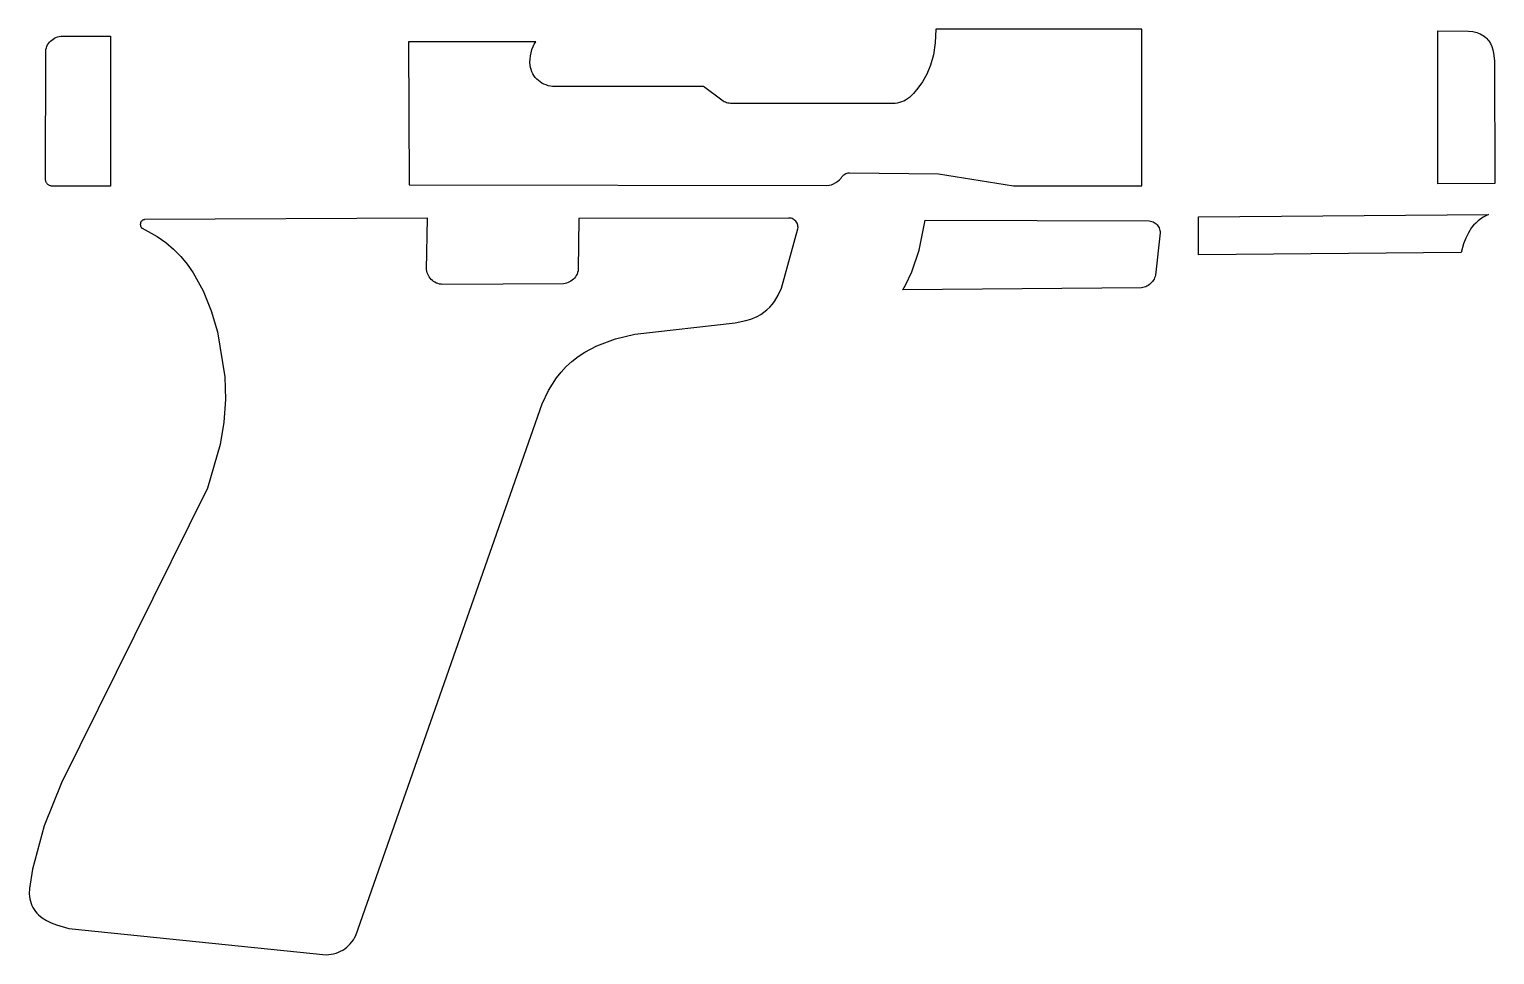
# Model space of a CAD drawing. Header units: metres. Extents: x 21 to 179, y -283 to -184.
import ezdxf

# ---------------------------------------------------------------- set-up
doc = ezdxf.new("R2010")
doc.units = ezdxf.units.M

msp = doc.modelspace()

# ---------------------------------------------------------------- linework, layer by layer
for points in [[(24.609044, -184.50052), (29.76753, -184.50052), (29.76753, -200.637394), (23.418292, -200.633838), (23.349458, -200.623424), (23.283164, -200.606406), (23.219664, -200.583038), (23.159212, -200.553828), (23.102062, -200.51903), (23.048722, -200.479152), (22.999446, -200.434448), (22.954742, -200.385172), (22.914864, -200.331832), (22.880066, -200.274682), (22.850856, -200.21423), (22.827488, -200.15073), (22.81047, -200.084436), (22.800056, -200.015602), (22.805898, -186.127644), (22.83333, -185.947558), (22.878034, -185.773822), (22.938994, -185.607198), (23.015448, -185.448702), (23.106126, -185.29935), (23.21052, -185.159904), (23.327614, -185.031126), (23.456392, -184.914032), (23.595838, -184.809638), (23.74519, -184.71896), (23.903686, -184.64276), (24.07031, -184.5818), (24.244046, -184.537096), (24.424132, -184.509664), (24.609552, -184.500266)], [(118.609872, -183.762396), (118.549166, -185.224674), (118.346728, -186.513978), (118.03126, -187.638944), (117.631464, -188.607954), (117.175788, -189.42939), (116.692934, -190.111634), (116.211604, -190.663068), (115.760246, -191.092074), (115.56873, -191.243966), (115.36553, -191.377062), (115.151916, -191.490854), (114.929412, -191.584834), (114.699542, -191.658748), (114.463576, -191.712088), (114.222784, -191.744346), (96.514412, -191.743584), (96.373188, -191.72809), (96.23425, -191.701166), (96.098106, -191.663066), (95.965518, -191.614044), (95.837248, -191.554354), (95.713804, -191.48425), (93.617288, -189.929516), (77.369162, -189.91834), (77.125068, -189.885066), (76.88707, -189.83071), (76.656692, -189.756288), (76.435204, -189.662562), (76.223876, -189.550548), (76.023978, -189.421008), (75.836526, -189.274958), (75.663044, -189.113414), (75.504802, -188.937138), (75.36307, -188.746892), (75.238864, -188.543946), (75.133708, -188.329062), (75.048872, -188.103002), (74.985626, -187.866782), (74.94524, -187.621418), (74.927968, -187.316872), (74.940668, -186.983116), (74.981562, -186.633612), (75.04938, -186.281822), (75.142344, -185.940954), (75.259184, -185.62447), (75.398122, -185.345578), (75.475338, -185.22442), (75.557634, -185.11774), (61.843158, -185.11774), (61.935106, -200.493122), (106.897424, -200.590658), (107.13339, -200.554844), (107.374182, -200.486264), (107.612688, -200.388474), (107.84205, -200.265538), (108.05541, -200.120758), (108.245656, -199.958198), (108.406184, -199.781414), (108.513118, -199.632062), (108.60278, -199.527922), (108.703872, -199.436736), (108.81487, -199.359012), (108.93425, -199.295766), (109.060742, -199.24776), (109.193076, -199.215502), (109.329728, -199.200008), (118.912894, -199.328278), (126.960122, -200.596246), (140.777468, -200.596246), (140.777468, -183.762904), (118.609618, -183.762904)], [(172.633132, -183.943498), (175.948848, -183.947562), (176.418494, -184.014618), (176.835054, -184.118758), (177.201576, -184.258966), (177.36693, -184.342024), (177.520854, -184.433718), (177.663856, -184.533794), (177.79619, -184.641998), (177.91811, -184.75833), (178.030124, -184.882536), (178.132486, -185.014362), (178.309778, -185.300874), (178.453034, -185.616342), (178.565048, -185.95975), (178.648868, -186.329574), (178.74361, -187.143898), (178.762152, -200.378568), (172.632624, -200.397872), (172.632624, -183.943498)], [(102.764336, -204.075284), (80.194912, -204.139038), (80.13065, -209.601562), (80.101186, -209.775552), (80.055212, -209.943446), (79.99349, -210.104228), (79.916782, -210.256882), (79.826104, -210.4009), (79.722472, -210.535012), (79.606902, -210.658456), (79.480156, -210.77047), (79.342996, -210.870038), (79.196438, -210.956398), (79.041498, -211.028534), (78.878938, -211.085684), (78.709774, -211.126832), (78.535022, -211.151216), (65.539874, -211.223606), (65.36055, -211.211922), (65.18656, -211.182458), (65.018666, -211.136484), (64.857884, -211.074762), (64.70523, -210.998054), (64.561212, -210.907376), (64.4271, -210.803744), (64.303656, -210.688174), (64.191642, -210.561428), (64.092074, -210.424268), (64.005714, -210.27771), (63.933578, -210.12277), (63.876428, -209.96021), (63.83528, -209.791046), (63.810896, -209.616294), (63.887858, -204.098652), (33.457896, -204.250798), (33.409382, -204.257402), (33.363408, -204.267816), (33.31972, -204.28204), (33.278572, -204.29982), (33.239964, -204.320648), (33.203896, -204.344524), (33.170368, -204.371194), (33.139634, -204.400404), (33.111694, -204.4319), (33.086548, -204.465428), (33.064196, -204.500734), (33.044638, -204.537818), (33.028128, -204.576172), (33.014666, -204.615796), (33.004252, -204.656182), (32.996886, -204.69733), (32.992568, -204.738986), (32.991552, -204.780642), (32.993838, -204.822298), (32.999426, -204.8637), (33.008316, -204.904594), (33.020508, -204.944726), (33.036256, -204.984096), (33.05556, -205.022196), (33.07842, -205.058772), (33.104836, -205.093824), (33.134808, -205.126844), (33.16859, -205.157832), (33.206182, -205.186534), (34.811462, -206.065882), (35.726878, -206.713582), (36.568126, -207.43164), (37.338254, -208.215738), (38.04031, -209.061558), (38.677088, -209.964528), (39.766494, -211.924392), (40.630348, -214.060278), (41.292526, -216.336626), (42.099484, -221.168468), (42.173906, -223.618044), (41.993566, -226.045014), (41.58996, -228.444552), (40.238172, -233.142282), (24.494236, -264.8712), (22.65172, -269.498572), (21.369528, -274.185634), (21.053044, -276.235922), (21.043392, -276.826218), (21.06549, -277.102316), (21.105368, -277.366222), (21.162772, -277.61819), (21.237448, -277.858474), (21.329142, -278.087582), (21.4376, -278.305768), (21.562568, -278.513032), (21.704046, -278.710136), (21.86178, -278.89708), (22.035262, -279.074372), (22.42947, -279.400762), (22.884892, -279.691846), (23.39975, -279.950164), (23.972266, -280.178256), (25.283414, -280.553414), (52.989226, -283.3751), (53.264308, -283.362908), (53.534564, -283.329634), (53.799232, -283.276294), (54.057042, -283.203142), (54.307232, -283.111194), (54.548786, -283.000958), (54.780942, -282.873196), (55.00243, -282.728416), (55.212488, -282.567634), (55.4101, -282.391104), (55.594504, -282.199842), (55.76443, -281.994356), (55.919116, -281.775408), (56.057546, -281.54376), (56.178704, -281.29992), (76.224638, -224.076514), (76.9239, -222.630238), (77.77861, -221.293182), (78.276196, -220.669358), (78.826868, -220.077284), (79.435452, -219.518484), (80.106774, -218.994482), (80.845406, -218.506802), (82.138012, -217.824812), (84.14131, -217.07983), (86.229698, -216.573608), (97.021904, -215.343232), (98.147632, -215.113108), (98.695256, -214.946992), (99.382326, -214.663528), (99.76612, -214.452454), (100.117148, -214.216488), (100.437696, -213.957154), (100.729542, -213.675976), (100.994972, -213.374478), (101.236018, -213.054438), (101.653086, -212.364574), (101.997256, -211.61883), (103.770176, -205.223872), (103.779828, -205.098396), (103.773986, -204.974952), (103.753158, -204.854556), (103.718106, -204.738478), (103.669846, -204.627734), (103.608886, -204.523848), (103.536242, -204.427836), (103.452676, -204.340714), (103.358696, -204.264006), (103.255572, -204.198474), (103.143812, -204.145642), (103.024178, -204.106526), (102.897432, -204.082396), (102.76459, -204.074522)], [(115.072922, -211.790788), (115.35918, -211.31022), (116.035328, -209.886296), (116.827554, -207.54594), (117.462046, -204.31633), (141.585188, -204.386688), (141.724634, -204.408532), (141.858746, -204.4446), (141.986508, -204.49413), (142.107158, -204.55636), (142.219934, -204.630274), (142.324074, -204.71511), (142.418816, -204.809852), (142.503398, -204.913738), (142.577058, -205.026006), (142.639034, -205.14564), (142.688564, -205.271878), (142.724886, -205.403958), (142.747238, -205.540864), (142.754858, -205.681834), (142.253716, -210.210146), (142.214092, -210.365086), (142.161006, -210.51393), (142.09522, -210.655916), (142.017496, -210.790282), (141.928342, -210.91652), (141.828774, -211.034122), (141.7193, -211.142072), (141.600682, -211.240116), (141.473682, -211.327238), (141.339062, -211.40293), (141.19733, -211.466684), (141.049502, -211.517738), (140.896086, -211.55533), (140.737844, -211.578952), (115.072922, -211.790788)], [(178.102006, -203.683108), (177.510694, -204.001624), (176.970182, -204.394054), (176.72304, -204.617066), (176.493424, -204.857096), (176.283112, -205.11389), (175.92802, -205.664816), (175.643032, -206.244698), (175.413924, -206.851504), (175.159924, -207.79867), (146.880326, -208.05267), (146.880326, -203.937108), (178.10226, -203.683108)]]:
    msp.add_lwpolyline(points)

doc.saveas('drawing.dxf')
